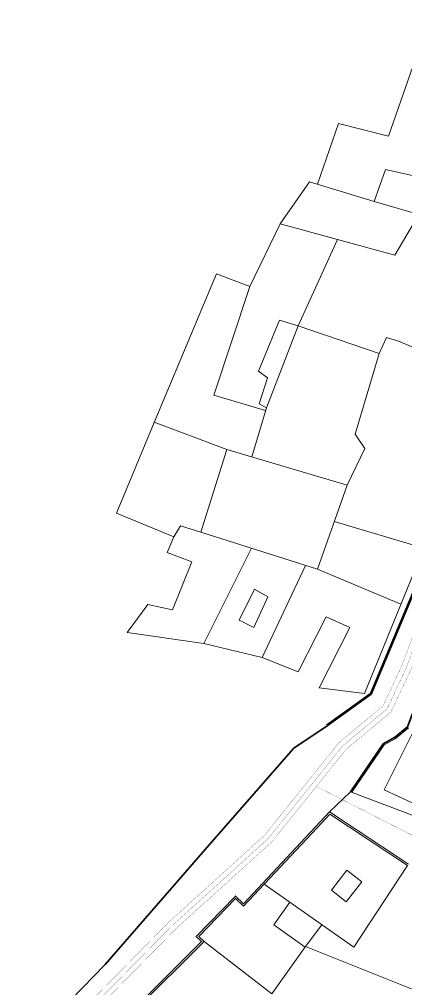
# Model space of a CAD drawing. Header units: millimetres. Extents: x 4203764 to 12476749, y 34048 to 3000914.
# Drawn here: x 11191162 to 11237073, y 2025096 to 2140311 of the extents above; entities that cross this region are included whole.
import ezdxf

# ---------------------------------------------------------------- set-up
doc = ezdxf.new("R2010")
doc.units = ezdxf.units.MM
doc.header["$MEASUREMENT"] = 0
for name, color, linetype, lineweight in [('2', 240, 'Continuous', 25), ('4', 1, 'Continuous', 35), ('building property', 253, 'Continuous', 15), ('road netwrk', 1, 'Continuous', 35), ('streets', 254, 'Continuous', 9)]:
    doc.layers.add(name, color=color, linetype=linetype, lineweight=lineweight)

msp = doc.modelspace()

# ---------------------------------------------------------------- linework, layer by layer
at = {"layer": '2', "const_width": 23.31871}
for points in [[(11284140.90207, 2142993.50466), (11281096.02434, 2138755.82604), (11274553.83276, 2129233.40858), (11268094.6403, 2119335.1579), (11261443.42445, 2108482.29597), (11255569.82365, 2097527.92789), (11252105.33833, 2094429.91279), (11248991.00264, 2093532.18778), (11245197.6795, 2085233.8804), (11244624.66702, 2080058.35521), (11239345.75036, 2070851.34183), (11236563.48092, 2063310.96943), (11234381.76896, 2058699.44562), (11229212.33588, 2054400.96061), (11220297.68264, 2043310.64858), (11208957.01508, 2033033.95185), (11190789.25699, 2014610.95327), (11181414.75597, 2009317.48887), (11174961.02208, 2001860.91217), (11159570.8979, 1988608.40976)], [(11160327.08079, 1987730.25497), (11175781.62817, 2001038.23248), (11182159.51389, 2008407.17499), (11191500.41411, 2013681.66615), (11209759.3, 2032197.07279), (11221143.61974, 2042513.3263), (11230042.70081, 2053584.26571), (11235319.73113, 2057972.21994), (11237632.95034, 2062861.71295), (11240399.36679, 2070359.12137), (11245749.95677, 2079691.14093), (11246329.02521, 2084921.36439), (11249823.60587, 2092566.14005), (11252680.57105, 2093389.67655), (11256494.59584, 2096800.25714), (11262448.95272, 2107905.23673), (11269074.12635, 2118715.60528), (11275516.8038, 2128588.54788), (11282044.26942, 2138089.53112), (11285097.09694, 2142338.27379)], [(11226465.52166, 2049134.06087), (11250048.46181, 2037101.50899), (11264159.63095, 2033700.42151), (11269172.40376, 2033656.38141), (11272495.22188, 2031739.70186), (11281175.28212, 2030122.89915), (11299942.5717, 2027717.72475), (11311583.4818, 2027017.71472)]]:
    msp.add_lwpolyline(points, dxfattribs=at)
at = {"layer": '4', "const_width": 23.31871}
msp.add_lwpolyline([(11284618.99951, 2142665.88922), (11281570.14688, 2138422.67858), (11275035.31828, 2128910.97823), (11268584.38332, 2119025.38159), (11261946.18858, 2108193.76635), (11256032.20974, 2097164.09252), (11252392.95469, 2093909.79467), (11249407.30425, 2093049.16392), (11245763.35235, 2085077.6224), (11245187.31189, 2079874.74807), (11239872.55857, 2070605.2316), (11237098.21563, 2063086.34119), (11234850.75004, 2058335.83278), (11229627.51835, 2053992.61316), (11220720.65119, 2042911.98744), (11209358.15754, 2032615.51232), (11191144.83555, 2014146.30971), (11181787.13493, 2008862.33193), (11175371.32513, 2001449.57232), (11159948.98934, 1988169.33236)], dxfattribs=at)
at = {"layer": 'building property'}
for p, q in [((11235023.49429, 2126432.4647), (11237935.99889, 2134722.38935)), ((11226587.23798, 2120708.56188), (11229110.03797, 2127929.75443)), ((11229110.03797, 2127929.75443), (11235023.49429, 2126432.4647)), ((11233350.64935, 2118680.1123), (11234689.1609, 2122472.15361)), ((11234689.1609, 2122472.15361), (11239900.79379, 2121284.71918)), ((11225640.14737, 2120992.60871), (11222169.4752, 2116023.7243)), ((11233350.64935, 2118680.1123), (11225640.14737, 2120992.60871)), ((11243252.99808, 2115784.63538), (11233350.64935, 2118680.1123)), ((11238633.03315, 2117135.52719), (11235779.92864, 2112280.03544)), ((11218559.17944, 2108560.61498), (11222169.4752, 2116023.7243)), ((11235779.92864, 2112280.03544), (11222169.4752, 2116023.7243)), ((11228974.70192, 2114151.87987), (11224291.58922, 2103881.17323)), ((11214573.6192, 2110051.36127), (11207185.10135, 2092409.7769)), ((11214573.6192, 2110051.36127), (11218559.17944, 2108560.61498)), ((11218559.17944, 2108560.61498), (11214294.67617, 2095625.4743)), ((11219598.78271, 2098512.20856), (11222067.40805, 2104558.89591)), ((11224291.58922, 2103881.17323), (11220527.14401, 2094132.51908)), ((11222067.40805, 2104558.89591), (11224291.58922, 2103881.17323)), ((11233914.17319, 2100587.20043), (11224291.58922, 2103881.17323)), ((11233914.17319, 2100587.20043), (11234795.69351, 2102507.59923)), ((11234795.69351, 2102507.59923), (11236211.82289, 2102063.15166)), ((11236211.82289, 2102063.15166), (11241469.84247, 2099863.63368)), ((11231094.69843, 2091000.11373), (11233914.17319, 2100587.20043)), ((11220649.28077, 2097710.64081), (11219598.78271, 2098512.20856)), ((11219662.09392, 2094625.70602), (11220649.28077, 2097710.64081)), ((11214294.67617, 2095625.4743), (11220427.75533, 2093798.81734)), ((11220527.14401, 2094132.51908), (11219662.09392, 2094625.70602)), ((11220527.14401, 2094132.51908), (11218792.5237, 2088308.45696)), ((11207185.10135, 2092409.7769), (11202725.78988, 2081606.25873)), ((11207190.75083, 2092423.26616), (11215827.93586, 2089191.42046)), ((11232224.67207, 2089308.91806), (11231094.69843, 2091000.11373)), ((11215827.93586, 2089191.42046), (11212733.08418, 2079354.09788)), ((11215827.93586, 2089191.42046), (11230108.95185, 2084938.00767)), ((11230108.95185, 2084938.00767), (11232224.67207, 2089308.91806)), ((11226596.81138, 2074954.97121), (11230108.95185, 2084938.00767)), ((11209523.89279, 2078800.24148), (11202725.78988, 2081606.25873)), ((11210298.05525, 2080126.76172), (11209523.89279, 2078800.24148)), ((11212733.08418, 2079354.09788), (11210298.05525, 2080126.76172)), ((11228588.18067, 2080615.31208), (11239255.57578, 2077451.40674)), ((11209523.89279, 2078800.24148), (11208720.38297, 2076941.92011)), ((11212733.08418, 2079354.09788), (11226596.81138, 2074954.97121)), ((11213083.01805, 2066102.2219), (11218765.03754, 2077440.08684)), ((11239255.57578, 2077451.40674), (11232169.8061, 2060184.36859)), ((11208720.38297, 2076941.92011), (11211652.80286, 2075835.19601)), ((11211652.80286, 2075835.19601), (11209357.01401, 2070136.60787)), ((11225174.23705, 2075406.37108), (11220035.80888, 2064446.21232)), ((11226596.81138, 2074954.97121), (11236523.53043, 2070793.79107)), ((11219128.38182, 2072591.25787), (11217271.63362, 2068886.31452)), ((11219013.66654, 2068013.28728), (11220706.84631, 2071684.62177)), ((11220706.84631, 2071684.62177), (11219128.38182, 2072591.25787)), ((11206424.77798, 2070768.52561), (11203969.56555, 2067443.90663)), ((11209357.01401, 2070136.60787), (11206424.77798, 2070768.52561)), ((11224281.84221, 2062743.00817), (11227611.52249, 2069281.31463)), ((11227611.52249, 2069281.31463), (11230442.22462, 2068006.02724)), ((11217271.63362, 2068886.31452), (11219013.66654, 2068013.28728)), ((11203969.56555, 2067443.90663), (11213083.01805, 2066102.2219)), ((11230442.22462, 2068006.02724), (11226811.78101, 2060838.74271)), ((11213083.01805, 2066102.2219), (11220035.80888, 2064446.21232)), ((11220035.80888, 2064446.21232), (11224281.84221, 2062743.00817)), ((11226811.78101, 2060838.74271), (11232169.8061, 2060184.36859)), ((11239790.79606, 2059287.77799), (11234513.65598, 2048721.35451)), ((11234513.65598, 2048721.35451), (11242774.73381, 2044889.85202)), ((11226551.89739, 2044226.63964), (11228047.2346, 2045840.02976)), ((11228047.2346, 2045840.02976), (11237313.41333, 2039728.82882)), ((11217813.88114, 2034884.57774), (11226551.89739, 2044226.63964)), ((11226551.89739, 2044226.63964), (11226551.89739, 2044226.63964)), ((11237313.41333, 2039728.82882), (11230905.87574, 2030013.32625)), ((11228245.34128, 2036786.6403), (11230089.2693, 2039162.68886)), ((11230089.2693, 2039162.68886), (11231858.06668, 2037790.01699)), ((11230905.87574, 2030013.32625), (11220253.11228, 2037492.42918)), ((11231858.06668, 2037790.01699), (11230014.13866, 2035413.96842)), ((11230014.13866, 2035413.96842), (11228245.34128, 2036786.6403)), ((11212485.14553, 2031306.91941), (11216854.90514, 2035814.2784)), ((11216854.90514, 2035814.2784), (11217813.88114, 2034884.57774)), ((11223293.05311, 2035358.14446), (11221412.63769, 2032673.84542)), ((11221412.63769, 2032673.84542), (11225121.59155, 2030039.91832)), ((11227116.09897, 2032674.05656), (11225178.33243, 2030119.81776)), ((11213121.11313, 2030713.83674), (11212485.14553, 2031306.91941)), ((11196634.10655, 2014280.72828), (11213121.11313, 2030713.83674)), ((11213121.11313, 2030713.83674), (11221166.96634, 2024471.22872)), ((11221166.96634, 2024471.22872), (11225178.33243, 2030119.81776)), ((11225178.33243, 2030119.81776), (11239714.14148, 2024279.66826))]:
    msp.add_line(p, q, dxfattribs=at)
at = {"layer": 'road netwrk'}
for points in [[(11162831.20952, 1994016.72707), (11174951.87828, 2004903.2685), (11172536.58719, 2007592.36343), (11181218.32375, 2017524.05122), (11183210.09001, 2016431.0754), (11185299.48272, 2018101.58252), (11189353.46708, 2015580.21254), (11201375.00108, 2027951.36118), (11214055.84557, 2042525.38106), (11223773.2963, 2053693.58995), (11227748.72602, 2056328.22987), (11232976.39802, 2060085.85975), (11243766.73797, 2085826.79611), (11248514.29696, 2094815.65427), (11251566.09996, 2096046.34716), (11259277.24308, 2109618.57706), (11263272.17812, 2119657.24922), (11267015.88409, 2119658.72863), (11270376.32888, 2126365.30563), (11288471.41673, 2151621.48732)], [(11193429.89685, 2011378.27089), (11212824.46788, 2030708.90584), (11212191.15528, 2031299.51255), (11216850.39163, 2036105.46363), (11217806.69749, 2035178.3516), (11228014.87386, 2046108.04815), (11230537.98035, 2048505.9593), (11234412.96894, 2054186.07573), (11235734.35034, 2054939.44413), (11237297.89142, 2056209.10734), (11238372.04985, 2059040.48269), (11240717.34029, 2060993.78907), (11239836.87267, 2062750.58183), (11240129.35889, 2064703.077), (11242768.67861, 2064704.11999), (11243452.48502, 2065875.81797), (11242474.45645, 2067144.47682), (11243158.06998, 2068804.27008), (11242179.80995, 2070658.64364)]]:
    msp.add_lwpolyline(points, dxfattribs=at)
at = {"layer": 'streets'}
for p, q in [((11243615.9751, 2085889.99438), (11232843.48787, 2060191.64662)), ((11232843.48787, 2060191.64662), (11227653.31318, 2056460.96966)), ((11235826.97935, 2054804.07967), (11237435.11851, 2056109.95846)), ((11234526.73418, 2054062.76181), (11235826.97935, 2054804.07967)), ((11230694.96916, 2048446.00427), (11234526.73418, 2054062.76181)), ((11230537.98035, 2048505.9593), (11255751.98081, 2038876.57174)), ((11228014.87386, 2046108.04815), (11237426.78698, 2039900.73292))]:
    msp.add_line(p, q, dxfattribs=at)

doc.saveas('drawing.dxf')
